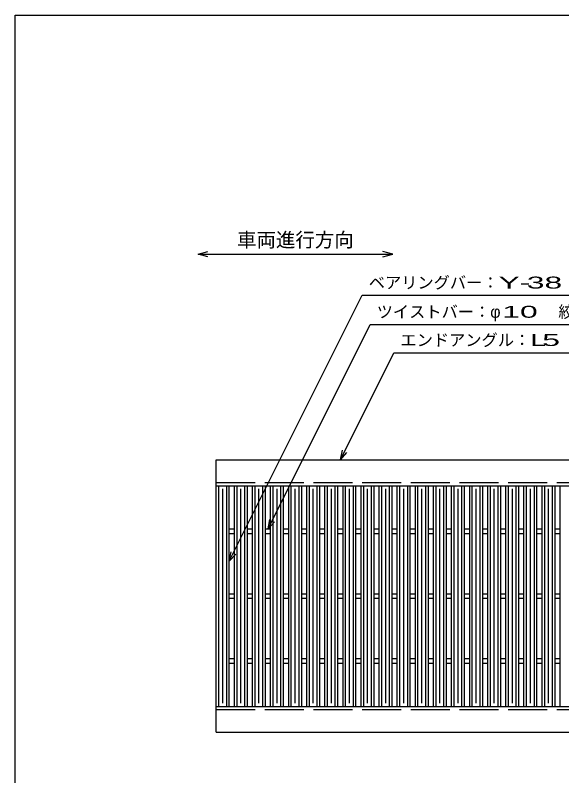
# Model space of a CAD drawing. Units: millimetres, scale not verified. Extents: x -1787 to 1757, y -1284 to 1060.
# Drawn here: x -1703 to -860, y -112 to 1060 of the extents above; entities that cross this region are included whole.
import ezdxf
from ezdxf.enums import TextEntityAlignment as Align

# ---------------------------------------------------------------- set-up
doc = ezdxf.new("R2010")
doc.units = ezdxf.units.MM
doc.header["$LTSCALE"] = 10
doc.linetypes.add('DASHED', pattern=[7.5, 6, -1.5])
for name, color, linetype, lineweight in [('0_2', 150, 'Continuous', 25), ('16', 3, 'Continuous', 25), ('22', 2, 'Continuous', 25)]:
    doc.layers.add(name, color=color, linetype=linetype, lineweight=lineweight)
doc.styles.add('ベクトル', font='')
doc.styles.get('ベクトル').set_extended_font_data('ベクトル')

msp = doc.modelspace()

# ---------------------------------------------------------------- linework, layer by layer
at = {"layer": '0_2'}
for p, q in [((-1702.91, -1140.34), (-1702.91, 1059.66)), ((-1702.91, 1059.66), (1757.09, 1059.66))]:
    msp.add_line(p, q, dxfattribs=at)
at = {"layer": '0_2', "color": 4}
for p, q in [((-1420.99, 691.49), (-1405.99, 695.49)), ((-1405.99, 687.49), (-1420.99, 691.49)), ((-1420.99, 691.49), (-1120.99, 691.49)), ((-1120.99, 691.49), (-1135.99, 695.49)), ((-1135.99, 687.49), (-1120.99, 691.49))]:
    msp.add_line(p, q, dxfattribs=at)
at = {"layer": '16'}
for p, q in [((-1392.91, 374.66), (-396.91, 374.66)), ((-1392.91, 334.66), (-1392.91, 374.66)), ((-1392.91, 334.66), (-396.91, 334.66)), ((-1392.91, -5.34), (-1392.91, 334.66)), ((-1392.91, 334.66), (-1372.91, 334.66)), ((-1388.91, -5.34), (-1388.91, 334.66)), ((-1382.91, -0.34), (-1382.91, 329.66)), ((-1376.91, -5.34), (-1376.91, 334.66)), ((-1372.91, -5.34), (-1372.91, 334.66)), ((-1365.01, -5.34), (-1365.01, 334.66)), ((-1365.01, 334.66), (-1345.01, 334.66)), ((-1361.01, -5.34), (-1361.01, 334.66)), ((-1355.01, -0.34), (-1355.01, 329.66)), ((-1349.01, -5.34), (-1349.01, 334.66)), ((-1345.01, -5.34), (-1345.01, 334.66)), ((-1337.11, -5.34), (-1337.11, 334.66)), ((-1337.11, 334.66), (-1317.11, 334.66)), ((-1333.11, -5.34), (-1333.11, 334.66)), ((-1327.11, -0.34), (-1327.11, 329.66)), ((-1321.11, -5.34), (-1321.11, 334.66)), ((-1317.11, -5.34), (-1317.11, 334.66)), ((-1309.21, -5.34), (-1309.21, 334.66)), ((-1309.21, 334.66), (-1289.21, 334.66)), ((-1305.21, -5.34), (-1305.21, 334.66)), ((-1299.21, -0.34), (-1299.21, 329.66)), ((-1293.21, -5.34), (-1293.21, 334.66)), ((-1289.21, -5.34), (-1289.21, 334.66)), ((-1281.31, -5.34), (-1281.31, 334.66)), ((-1281.31, 334.66), (-1261.31, 334.66)), ((-1277.31, -5.34), (-1277.31, 334.66)), ((-1271.31, -0.34), (-1271.31, 329.66)), ((-1265.31, -5.34), (-1265.31, 334.66)), ((-1261.31, -5.34), (-1261.31, 334.66)), ((-1253.41, -5.34), (-1253.41, 334.66)), ((-1253.41, 334.66), (-1233.41, 334.66)), ((-1249.41, -5.34), (-1249.41, 334.66)), ((-1243.41, -0.34), (-1243.41, 329.66)), ((-1237.41, -5.34), (-1237.41, 334.66)), ((-1233.41, -5.34), (-1233.41, 334.66)), ((-1225.51, -5.34), (-1225.51, 334.66)), ((-1225.51, 334.66), (-1205.51, 334.66)), ((-1221.51, -5.34), (-1221.51, 334.66)), ((-1215.51, -0.34), (-1215.51, 329.66)), ((-1209.51, -5.34), (-1209.51, 334.66)), ((-1205.51, -5.34), (-1205.51, 334.66)), ((-1197.61, -5.34), (-1197.61, 334.66)), ((-1197.61, 334.66), (-1177.61, 334.66)), ((-1193.61, -5.34), (-1193.61, 334.66)), ((-1187.61, -0.34), (-1187.61, 329.66)), ((-1181.61, -5.34), (-1181.61, 334.66)), ((-1177.61, -5.34), (-1177.61, 334.66)), ((-1169.71, -5.34), (-1169.71, 334.66)), ((-1169.71, 334.66), (-1149.71, 334.66)), ((-1165.71, -5.34), (-1165.71, 334.66)), ((-1159.71, -0.34), (-1159.71, 329.66)), ((-1153.71, -5.34), (-1153.71, 334.66)), ((-1149.71, -5.34), (-1149.71, 334.66)), ((-1141.81, -5.34), (-1141.81, 334.66)), ((-1141.81, 334.66), (-1121.81, 334.66)), ((-1137.81, -5.34), (-1137.81, 334.66)), ((-1131.81, -0.34), (-1131.81, 329.66)), ((-1125.81, -5.34), (-1125.81, 334.66)), ((-1121.81, -5.34), (-1121.81, 334.66)), ((-1113.91, -5.34), (-1113.91, 334.66)), ((-1113.91, 334.66), (-1093.91, 334.66)), ((-1109.91, -5.34), (-1109.91, 334.66)), ((-1103.91, -0.34), (-1103.91, 329.66)), ((-1097.91, -5.34), (-1097.91, 334.66)), ((-1093.91, -5.34), (-1093.91, 334.66)), ((-1086.01, -5.34), (-1086.01, 334.66)), ((-1086.01, 334.66), (-1066.01, 334.66)), ((-1082.01, -5.34), (-1082.01, 334.66)), ((-1076.01, -0.34), (-1076.01, 329.66)), ((-1070.01, -5.34), (-1070.01, 334.66)), ((-1066.01, -5.34), (-1066.01, 334.66)), ((-1058.11, -5.34), (-1058.11, 334.66)), ((-1058.11, 334.66), (-1038.11, 334.66)), ((-1054.11, -5.34), (-1054.11, 334.66)), ((-1048.11, -0.34), (-1048.11, 329.66)), ((-1042.11, -5.34), (-1042.11, 334.66)), ((-1038.11, -5.34), (-1038.11, 334.66)), ((-1030.21, -5.34), (-1030.21, 334.66)), ((-1030.21, 334.66), (-1010.21, 334.66)), ((-1026.21, -5.34), (-1026.21, 334.66)), ((-1020.21, -0.34), (-1020.21, 329.66)), ((-1014.21, -5.34), (-1014.21, 334.66)), ((-1010.21, -5.34), (-1010.21, 334.66)), ((-1002.31, -5.34), (-1002.31, 334.66)), ((-1002.31, 334.66), (-982.31, 334.66)), ((-998.31, -5.34), (-998.31, 334.66)), ((-992.31, -0.34), (-992.31, 329.66)), ((-986.31, -5.34), (-986.31, 334.66)), ((-982.31, -5.34), (-982.31, 334.66)), ((-974.41, -5.34), (-974.41, 334.66)), ((-974.41, 334.66), (-954.41, 334.66)), ((-970.41, -5.34), (-970.41, 334.66)), ((-964.41, -0.34), (-964.41, 329.66)), ((-958.41, -5.34), (-958.41, 334.66)), ((-954.41, -5.34), (-954.41, 334.66)), ((-946.51, -5.34), (-946.51, 334.66)), ((-946.51, 334.66), (-926.51, 334.66)), ((-942.51, -5.34), (-942.51, 334.66)), ((-936.51, -0.34), (-936.51, 329.66)), ((-930.51, -5.34), (-930.51, 334.66)), ((-926.51, -5.34), (-926.51, 334.66)), ((-918.61, -5.34), (-918.61, 334.66)), ((-918.61, 334.66), (-898.61, 334.66)), ((-914.61, -5.34), (-914.61, 334.66)), ((-908.61, -0.34), (-908.61, 329.66)), ((-902.61, -5.34), (-902.61, 334.66)), ((-898.61, -5.34), (-898.61, 334.66)), ((-890.71, -5.34), (-890.71, 334.66)), ((-890.71, 334.66), (-870.71, 334.66)), ((-886.71, -5.34), (-886.71, 334.66)), ((-880.71, -0.34), (-880.71, 329.66)), ((-874.71, -5.34), (-874.71, 334.66)), ((-870.71, -5.34), (-870.71, 334.66)), ((-862.81, -5.34), (-862.81, 334.66)), ((-862.81, 334.66), (-842.81, 334.66)), ((-1372.91, 268.16), (-1365.01, 268.16)), ((-1372.91, 261.16), (-1365.01, 261.16)), ((-1345.01, 268.16), (-1337.11, 268.16)), ((-1345.01, 261.16), (-1337.11, 261.16)), ((-1317.11, 268.16), (-1309.21, 268.16)), ((-1317.11, 261.16), (-1309.21, 261.16)), ((-1289.21, 268.16), (-1281.31, 268.16)), ((-1289.21, 261.16), (-1281.31, 261.16)), ((-1261.31, 268.16), (-1253.41, 268.16)), ((-1261.31, 261.16), (-1253.41, 261.16)), ((-1233.41, 268.16), (-1225.51, 268.16)), ((-1233.41, 261.16), (-1225.51, 261.16)), ((-1205.51, 268.16), (-1197.61, 268.16)), ((-1205.51, 261.16), (-1197.61, 261.16)), ((-1177.61, 268.16), (-1169.71, 268.16)), ((-1177.61, 261.16), (-1169.71, 261.16)), ((-1149.71, 268.16), (-1141.81, 268.16)), ((-1149.71, 261.16), (-1141.81, 261.16)), ((-1121.81, 268.16), (-1113.91, 268.16)), ((-1121.81, 261.16), (-1113.91, 261.16)), ((-1093.91, 268.16), (-1086.01, 268.16)), ((-1093.91, 261.16), (-1086.01, 261.16)), ((-1066.01, 268.16), (-1058.11, 268.16)), ((-1066.01, 261.16), (-1058.11, 261.16)), ((-1038.11, 268.16), (-1030.21, 268.16)), ((-1038.11, 261.16), (-1030.21, 261.16)), ((-1010.21, 268.16), (-1002.31, 268.16)), ((-1010.21, 261.16), (-1002.31, 261.16)), ((-982.31, 268.16), (-974.41, 268.16)), ((-982.31, 261.16), (-974.41, 261.16)), ((-954.41, 268.16), (-946.51, 268.16)), ((-954.41, 261.16), (-946.51, 261.16)), ((-926.51, 268.16), (-918.61, 268.16)), ((-926.51, 261.16), (-918.61, 261.16)), ((-898.61, 268.16), (-890.71, 268.16)), ((-898.61, 261.16), (-890.71, 261.16)), ((-870.71, 268.16), (-862.81, 268.16)), ((-870.71, 261.16), (-862.81, 261.16)), ((-1372.91, 168.16), (-1365.01, 168.16)), ((-1345.01, 168.16), (-1337.11, 168.16)), ((-1317.11, 168.16), (-1309.21, 168.16)), ((-1289.21, 168.16), (-1281.31, 168.16)), ((-1261.31, 168.16), (-1253.41, 168.16)), ((-1233.41, 168.16), (-1225.51, 168.16)), ((-1205.51, 168.16), (-1197.61, 168.16)), ((-1177.61, 168.16), (-1169.71, 168.16)), ((-1149.71, 168.16), (-1141.81, 168.16)), ((-1121.81, 168.16), (-1113.91, 168.16)), ((-1093.91, 168.16), (-1086.01, 168.16)), ((-1066.01, 168.16), (-1058.11, 168.16)), ((-1038.11, 168.16), (-1030.21, 168.16)), ((-1010.21, 168.16), (-1002.31, 168.16)), ((-982.31, 168.16), (-974.41, 168.16)), ((-954.41, 168.16), (-946.51, 168.16)), ((-926.51, 168.16), (-918.61, 168.16)), ((-898.61, 168.16), (-890.71, 168.16)), ((-870.71, 168.16), (-862.81, 168.16)), ((-1372.91, 161.16), (-1365.01, 161.16)), ((-1345.01, 161.16), (-1337.11, 161.16)), ((-1317.11, 161.16), (-1309.21, 161.16)), ((-1289.21, 161.16), (-1281.31, 161.16)), ((-1261.31, 161.16), (-1253.41, 161.16)), ((-1233.41, 161.16), (-1225.51, 161.16)), ((-1205.51, 161.16), (-1197.61, 161.16)), ((-1177.61, 161.16), (-1169.71, 161.16)), ((-1149.71, 161.16), (-1141.81, 161.16)), ((-1121.81, 161.16), (-1113.91, 161.16)), ((-1093.91, 161.16), (-1086.01, 161.16)), ((-1066.01, 161.16), (-1058.11, 161.16)), ((-1038.11, 161.16), (-1030.21, 161.16)), ((-1010.21, 161.16), (-1002.31, 161.16)), ((-982.31, 161.16), (-974.41, 161.16)), ((-954.41, 161.16), (-946.51, 161.16)), ((-926.51, 161.16), (-918.61, 161.16)), ((-898.61, 161.16), (-890.71, 161.16)), ((-870.71, 161.16), (-862.81, 161.16)), ((-1372.91, 68.16), (-1365.01, 68.16)), ((-1372.91, 61.16), (-1365.01, 61.16)), ((-1345.01, 68.16), (-1337.11, 68.16)), ((-1345.01, 61.16), (-1337.11, 61.16)), ((-1317.11, 68.16), (-1309.21, 68.16)), ((-1317.11, 61.16), (-1309.21, 61.16)), ((-1289.21, 68.16), (-1281.31, 68.16)), ((-1289.21, 61.16), (-1281.31, 61.16)), ((-1261.31, 68.16), (-1253.41, 68.16)), ((-1261.31, 61.16), (-1253.41, 61.16)), ((-1233.41, 68.16), (-1225.51, 68.16)), ((-1233.41, 61.16), (-1225.51, 61.16)), ((-1205.51, 68.16), (-1197.61, 68.16)), ((-1205.51, 61.16), (-1197.61, 61.16)), ((-1177.61, 68.16), (-1169.71, 68.16)), ((-1177.61, 61.16), (-1169.71, 61.16)), ((-1149.71, 68.16), (-1141.81, 68.16)), ((-1149.71, 61.16), (-1141.81, 61.16)), ((-1121.81, 68.16), (-1113.91, 68.16)), ((-1121.81, 61.16), (-1113.91, 61.16)), ((-1093.91, 68.16), (-1086.01, 68.16)), ((-1093.91, 61.16), (-1086.01, 61.16)), ((-1066.01, 68.16), (-1058.11, 68.16)), ((-1066.01, 61.16), (-1058.11, 61.16)), ((-1038.11, 68.16), (-1030.21, 68.16)), ((-1038.11, 61.16), (-1030.21, 61.16)), ((-1010.21, 68.16), (-1002.31, 68.16)), ((-1010.21, 61.16), (-1002.31, 61.16)), ((-982.31, 68.16), (-974.41, 68.16)), ((-982.31, 61.16), (-974.41, 61.16)), ((-954.41, 68.16), (-946.51, 68.16)), ((-954.41, 61.16), (-946.51, 61.16)), ((-926.51, 68.16), (-918.61, 68.16)), ((-926.51, 61.16), (-918.61, 61.16)), ((-898.61, 68.16), (-890.71, 68.16)), ((-898.61, 61.16), (-890.71, 61.16)), ((-870.71, 68.16), (-862.81, 68.16)), ((-870.71, 61.16), (-862.81, 61.16)), ((-1392.91, -5.34), (-396.91, -5.34)), ((-1392.91, -45.34), (-1392.91, -5.34)), ((-1392.91, -5.34), (-1372.91, -5.34)), ((-1365.01, -5.34), (-1345.01, -5.34)), ((-1337.11, -5.34), (-1317.11, -5.34)), ((-1309.21, -5.34), (-1289.21, -5.34)), ((-1281.31, -5.34), (-1261.31, -5.34)), ((-1253.41, -5.34), (-1233.41, -5.34)), ((-1225.51, -5.34), (-1205.51, -5.34)), ((-1197.61, -5.34), (-1177.61, -5.34)), ((-1169.71, -5.34), (-1149.71, -5.34)), ((-1141.81, -5.34), (-1121.81, -5.34)), ((-1113.91, -5.34), (-1093.91, -5.34)), ((-1086.01, -5.34), (-1066.01, -5.34)), ((-1058.11, -5.34), (-1038.11, -5.34)), ((-1030.21, -5.34), (-1010.21, -5.34)), ((-1002.31, -5.34), (-982.31, -5.34)), ((-974.41, -5.34), (-954.41, -5.34)), ((-946.51, -5.34), (-926.51, -5.34)), ((-918.61, -5.34), (-898.61, -5.34)), ((-890.71, -5.34), (-870.71, -5.34)), ((-862.81, -5.34), (-842.81, -5.34)), ((-1392.91, -45.34), (-396.91, -45.34))]:
    msp.add_line(p, q, dxfattribs=at)
at = {"layer": '16', "linetype": 'DASHED'}
for p, q in [((-1392.91, 339.66), (-396.91, 339.66)), ((-1392.91, -10.34), (-396.91, -10.34))]:
    msp.add_line(p, q, dxfattribs=at)
at = {"layer": '22', "color": 4}
for p, q in [((-1372.91, 218.16), (-1167.91, 628.16)), ((-1167.91, 628.16), (-707.91, 628.16)), ((-1313.16, 268.16), (-1155.66, 583.16)), ((-1155.66, 583.16), (-715.66, 583.16)), ((-1201.56, 374.66), (-1119.06, 539.66)), ((-1119.06, 539.66), (-679.06, 539.66)), ((-1201.56, 374.66), (-1198.56, 389.26)), ((-1201.56, 374.66), (-1191.56, 385.66)), ((-1313.16, 268.16), (-1310.16, 282.76)), ((-1313.16, 268.16), (-1303.16, 279.16)), ((-1372.91, 218.16), (-1369.91, 232.76)), ((-1372.91, 218.16), (-1362.91, 229.16))]:
    msp.add_line(p, q, dxfattribs=at)

# ---------------------------------------------------------------- texts
at = {"layer": '0_2', "color": 2, "style": 'ベクトル'}
msp.add_text('車両進行方向', height=21.99, dxfattribs=at).set_placement((-1360.99, 713.49), align=Align.MIDDLE_LEFT)
at = {"layer": '22', "style": 'ベクトル'}
for s, p in [('ベアリングバー：', (-1157.91, 647.66)), ('ツイストバー：', (-1145.66, 602.66)), ('絞りパイプ', (-865.66, 602.66)), ('φ', (-970.66, 602.66)), ('エンドアングル：', (-1109.06, 559.16))]:
    msp.add_text(s, height=18.33, dxfattribs=at).set_placement(p, align=Align.MIDDLE_LEFT)
for s, width, p in [('Y-', 2, (-957.91, 647.66)), (' 38 ', 2, (-927.91, 647.66)), (' 10 ', 2, (-965.66, 602.66)), ('L', 1.8, (-909.06, 559.16)), (' 5 ', 2, (-904.06, 559.16))]:
    msp.add_text(s, height=18.33, dxfattribs=dict(at, width=width)).set_placement(p, align=Align.MIDDLE_LEFT)

doc.saveas('drawing.dxf')
